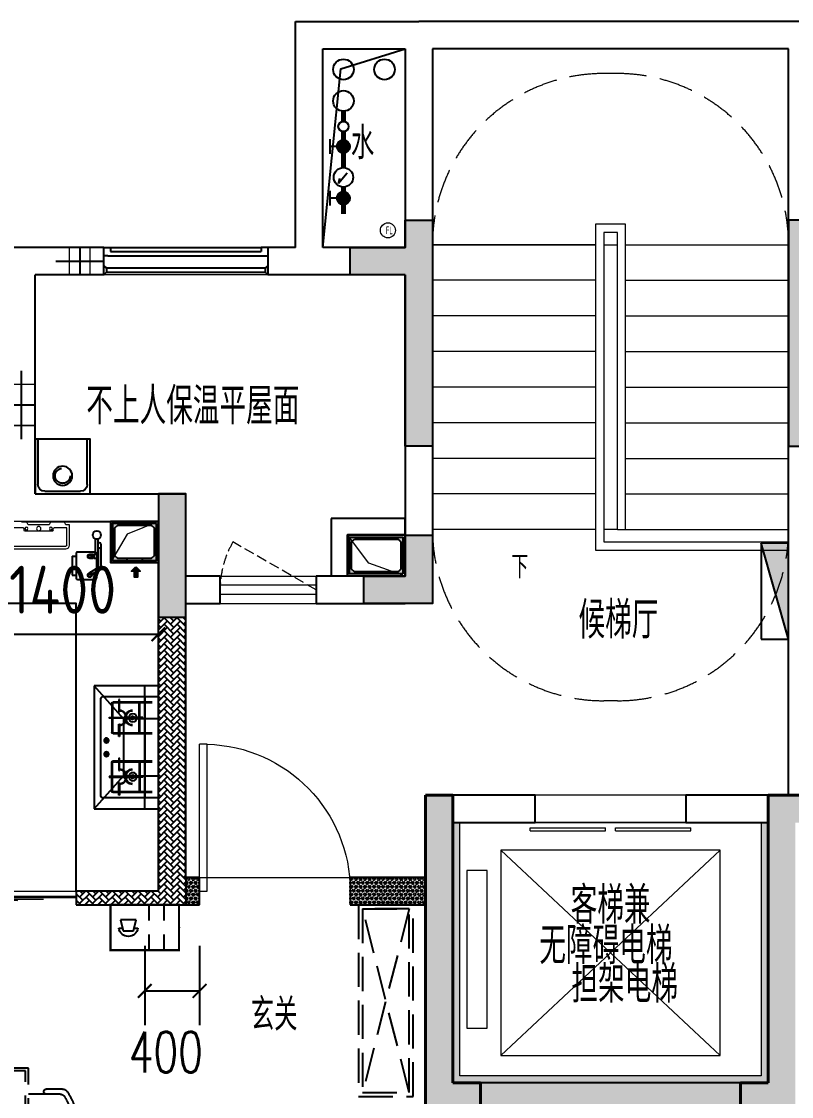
# Model space of a CAD drawing. Extents: x 3753737 to 4713801, y -857380 to 24339.
# Drawn here: x 4242313 to 4247935, y -763736 to -755886 of the extents above; entities that cross this region are included whole.
import ezdxf
from ezdxf.enums import TextEntityAlignment as Align

# ---------------------------------------------------------------- set-up
doc = ezdxf.new("R2010")
doc.units = 0
doc.header["$LTSCALE"] = 1000
doc.header["$MEASUREMENT"] = 0
for name, pattern in [('__DASH', [0.35, 0.25, -0.1]), ('A户型$0$DASH', [0.35, 0.25, -0.1]), ('DASH', [0.35, 0.25, -0.1])]:
    doc.linetypes.add(name, pattern=pattern)
doc.layers.get('0').update_dxf_attribs({"linetype": 'CONTINUOUS'})
doc.layers.get('Defpoints').update_dxf_attribs({"linetype": 'CONTINUOUS'})
for name, color, linetype in [('!!电气', 1, 'CONTINUOUS'), ('3-栏杆1', 252, 'CONTINUOUS'), ('5fur', 175, 'CONTINUOUS'), ('AH-FURNITURE', 1, 'CONTINUOUS'), ('COLU', 7, 'CONTINUOUS'), ('EQUIP-安防', 3, 'CONTINUOUS'), ('EQUIP_消火栓', 7, 'CONTINUOUS'), ('LVTRY', 252, 'CONTINUOUS'), ('S-砼墙填充', 251, 'CONTINUOUS'), ('VPIPE-消防', 1, 'TG_X'), ('VPIPE-给水', 3, 'TG_J'), ('VPIPE-雨水', 4, 'DASH'), ('WALL', 252, 'CONTINUOUS'), ('保温', 6, 'CONTINUOUS'), ('建筑-排气道', 252, 'CONTINUOUS'), ('机电标识类', 1, 'CONTINUOUS'), ('污水', 3, 'CONTINUOUS'), ('看线', 185, 'CONTINUOUS'), ('管', 193, 'CONTINUOUS'), ('给水', 4, 'CONTINUOUS'), ('铝合金', 144, 'CONTINUOUS')]:
    doc.layers.add(name, color=color, linetype=linetype)
for name, color, linetype, lineweight in [('3.5方案汇报，与郭总、侯月琴确定户型_t8$0$STAIR', 2, 'CONTINUOUS', 18), ('COLUMN', 252, 'CONTINUOUS', 40), ('DIM_SYMB', 252, 'CONTINUOUS', 20), ('PUB_HATCH', 8, 'CONTINUOUS', 9), ('PUB_TEXT', 7, 'CONTINUOUS', 20), ('STAIR', 252, 'CONTINUOUS', 20), ('VPIPE-废水', 31, 'TG_F', 18), ('WINDOW', 146, 'CONTINUOUS', 20), ('填充', 251, 'CONTINUOUS', 5), ('平面-看线', 252, 'CONTINUOUS', 15), ('平面-空调预留孔', 252, 'CONTINUOUS', 15), ('立面-洞口示意', 252, 'CONTINUOUS', 13)]:
    doc.layers.add(name, color=color, linetype=linetype, lineweight=lineweight)
doc.styles.add('_TCH_DIM', font='SIMPLEX', dxfattribs={"bigfont": 'GBCBIG'})
doc.styles.add('_TCH_DIM_T3', font='SIMPLEX.shx', dxfattribs={"width": 0.705882, "bigfont": 'GBCBIG.shx'})
doc.styles.add('_TEL_DIM', font='SIMPLEX', dxfattribs={"width": 0.8, "height": 3.5, "bigfont": 'HZTXT'})
doc.styles.add('DIM_FONT', font='SIMPLEX', dxfattribs={"width": 0.7, "bigfont": 'GBCBIG'})
doc.styles.get("Standard").update_dxf_attribs({"font": 'gbenor.shx', "bigfont": 'gbcbig.shx'})
doc.styles.add('TG_LINETYPE', font='SIMPLEX', dxfattribs={"width": 0.8, "height": 3, "bigfont": 'HZTXT'})
doc.linetypes.add('TG_F', pattern='A,2,-0.3,["F",TG_LINETYPE,S=0.1,R=0,X=-0.23,Y=-0.15],0', length=2.3)
doc.linetypes.add('TG_J', pattern='A,2,-0.22,["J",TG_LINETYPE,S=0.1,R=0,X=-0.18,Y=-0.15],0', length=2.22)
doc.linetypes.add('TG_X', pattern='A,4,-0.3,["X",TG_LINETYPE,S=0.1,R=0,X=-0.23,Y=-0.15],0', length=4.3)
doc.dimstyles.new('_TCH_ARCH&&100', dxfattribs={"dimtxt": 297.5, "dimasz": 100, "dimexe": 250, "dimexo": 300, "dimgap": 100, "dimtad": 1, "dimdec": 0, "dimzin": 0, "dimdsep": 46, "dimtxsty": '_TCH_DIM_T3', "dimblk": 'ARCHTICK', "dimcen": 0.09, "dimclrt": 7, "dimazin": 2, "dimtfac": 1, "dimtdec": 0, "dimtix": 1, "dimtmove": 2, "dimatfit": 3, "dimfxl": 1, "dimtolj": 1, "dimtzin": 0, "dimarcsym": 0})
doc.dimstyles.get("Standard").update_dxf_attribs({"dimscale": 100, "dimtxt": 3.5, "dimasz": 1, "dimexe": 2.5, "dimexo": 3, "dimgap": 1.5, "dimtad": 1, "dimdec": 0, "dimzin": 0, "dimdsep": 46, "dimtxsty": 'Standard', "dimblk": 'ARCHTICK', "dimcen": 0.09, "dimadec": 0, "dimazin": 0, "dimtfac": 1, "dimtdec": 0, "dimtix": 1, "dimtmove": 2, "dimatfit": 3, "dimfxl": 1, "dimtolj": 1, "dimtzin": 0, "dimarcsym": 0})
pattern_1 = [(90, (0, 0), (-16.49778, 1e-15), [9.525, -19.05]), (210, (0, 0), (8.24889, -14.2874966), [9.525, -19.05]), (150, (6e-16, 9.525), (-8.24889, -14.2874966), [9.525, -19.05])]
pattern_2 = [(45, (0, 0), (0, 47.4157523), [100.584, -33.528]), (135, (23.708, 23.708), (3e-15, 47.4157523), [100.584, -33.528])]

# ---------------------------------------------------------------- blocks, each defined once
blk = doc.blocks.new('dfgdfgsf')
at = {"layer": '5fur', "color": 252, "linetype": 'A户型$0$DASH'}
for p, q in [((2092291.5, -1252357.5), (2092411.5, -1252357.5)), ((2092428, -1252378.3), (2092428, -1252374.6)), ((2092309.4, -1252394.9), (2092541.6, -1252394.9))]:
    blk.add_line(p, q, dxfattribs=at)
for points in [[(2089731.6, -1252412.2), (2089731.6, -1251012.2), (2090131.6, -1251012.2), (2090131.6, -1252412.2)], [(2089761.6, -1252382.2), (2089761.6, -1251042.2), (2090101.6, -1251042.2), (2090101.6, -1252382.2)], [(2092541.6, -1252205), (2093441.6, -1252205), (2093441.6, -1254425), (2092541.6, -1254425)], [(2092561.6, -1252225), (2093421.6, -1252225), (2093421.6, -1254405), (2092561.6, -1254405)]]:
    blk.add_lwpolyline(points, close=True, dxfattribs=at)
blk.add_lwpolyline([(2089761.6, -1252382.2), (2090101.6, -1251042.2), (2089761.6, -1251042.2), (2090101.6, -1252382.2)], dxfattribs=at)
for centre, radius, start, end in [((2092616.8, -1252623.3), 434.6, 144.86029, 215.59956), ((2092291.5, -1252394.3), 36.8, 90, 144.86029), ((2092410.5, -1252375), 17.5, 1.22812, 87.03395), ((2092411.5, -1252378.3), 16.6, 270, 0), ((2092616.8, -1252623.3), 399, 148.05881, 212.52336), ((2092309.4, -1252431.7), 36.8, 90, 148.05881)]:
    blk.add_arc(centre, radius, start, end, dxfattribs=at)
blk = doc.blocks.new('A$C2705576B')
at = {"layer": '给水'}
h = blk.add_hatch(color=252, dxfattribs=at)
edge = h.paths.add_edge_path()
edge.add_arc((417.5, -1741.2), 47.2, 0, 360)
h = blk.add_hatch(color=252, dxfattribs=at)
edge = h.paths.add_edge_path()
edge.add_arc((794.7, -1741.2), 47.2, 0, 360)
at = {"layer": '给水', "color": 252}
for p, q in [((363.1, -1645.4), (471.8, -1645.4)), ((417.5, -1741.2), (417.5, -1645.4)), ((740.3, -1645.4), (849, -1645.4)), ((794.7, -1741.2), (794.7, -1645.4)), ((601.1, -1768.1), (525.3, -1704.3)), ((525.3, -1704.3), (564, -1715))]:
    blk.add_line(p, q, dxfattribs=at)
at = {"layer": '给水', "color": 252, "const_width": 35.4}
for points in [[(499.1, -1741.2), (302.5, -1741.2)], [(903.5, -1741.2), (640.6, -1741.2)], [(1052.8, -1741.2), (978.5, -1741.2)]]:
    blk.add_lwpolyline(points, dxfattribs=at)
at = {"layer": '给水', "color": 252}
for centre, radius in [((417.5, -1741.2), 47.2), ((569.8, -1741.2), 70.8), ((794.7, -1741.2), 47.2), ((941, -1741.2), 37.5)]:
    blk.add_circle(centre, radius, dxfattribs=at)
blk = doc.blocks.new('A$C60D053AF')
at = {"layer": 'AH-FURNITURE', "color": 8}
for p, q in [((192.5, -71), (327.6, -71)), ((232.5, -90), (128.3, -90)), ((232.5, -110), (128.3, -110)), ((192.5, -91), (327.6, -91)), ((245, -129.5), (245, -122.5)), ((265, -129.5), (265, -122.5)), ((341.7, -96.9), (370, -143.2)), ((355.9, -82.7), (384.2, -129)), ((255, -281), (255, -251)), ((255, -281), (393, -281)), ((393, -281), (393, -251))]:
    blk.add_line(p, q, dxfattribs=at)
for points in [[(170, -68, 1), (170, -94), (192.5, -94), (192.5, -68)], [(234, -251), (414, -251, 0.414214), (424, -241), (424, -111, 0.414214), (414, -101), (234, -101, 0.414214), (224, -111), (224, -241, 0.414214)], [(268, -122.5), (268, -107, 0.414214), (248, -87), (232.5, -87), (232.5, -113), (242, -113), (242, -122.5)], [(242, -152, 1), (268, -152), (268, -129.5), (242, -129.5)], [(383.8, -161.2, 1), (402.2, -142.8), (386.3, -126.9), (367.9, -145.3)]]:
    blk.add_lwpolyline(points, format="xyb", close=True, dxfattribs=at)
for centre, radius in [((100, -100), 30), ((255, -152), 15), ((255, -152), 10), ((393, -152), 15), ((393, -152), 10)]:
    blk.add_circle(centre, radius, dxfattribs=at)
for radius in [40, 20]:
    blk.add_arc((327.6, -111), radius, 45, 90, dxfattribs=at)
blk = doc.blocks.new('GDGDGDGRGD')
at = {"color": 252, "linetype": '__DASH', "ltscale": 0.1}
blk.add_wipeout([(428916.8, 296115.4), (428716.7, 296115.4), (428716.7, 295815.4), (428916.8, 295815.4)], dxfattribs=at).dxf.layer = '污水'
at = {"layer": '机电标识类', "color": 252, "linetype": 'DASH', "ltscale": 400}
for p, q in [((428816.8, 295715.4), (428816.8, 296215.4)), ((428916.8, 295965.4), (428716.7, 295965.4))]:
    blk.add_line(p, q, dxfattribs=at)
at = {"layer": '污水', "color": 252, "linetype": '__DASH', "ltscale": 0.1, "const_width": 10}
blk.add_lwpolyline([(428916.8, 296115.4), (428716.7, 296115.4), (428716.7, 295815.4), (428916.8, 295815.4)], close=True, dxfattribs=at)
blk = doc.blocks.new('GDGDGRD')
at = {"layer": 'PUB_HATCH'}
for points in [[(431966.6, 293615.4), (431616.6, 293615.4), (431616.6, 293415.4), (431766.6, 293415.4), (431766.6, 291315.4), (432166.6, 291315.4), (432166.6, 291515.4), (431966.6, 291515.4)], [(434266.6, 293615.4), (434266.6, 291515.4), (434066.6, 291515.4), (434066.6, 291315.4), (434466.6, 291315.4), (434466.6, 293415.4), (434466.6, 293415.4), (434466.6, 293615.4)]]:
    blk.add_hatch(color=256, dxfattribs=at).paths.add_polyline_path(points)
at = {"layer": 'S-砼墙填充'}
h = blk.add_hatch(color=252, dxfattribs=at)
h.dxf.hatch_style = 1
h.paths.add_polyline_path([(431616.6, 297415.4), (431216.6, 297415.4), (431216.6, 297615.4), (431616.6, 297615.4), (431616.6, 297815.4), (431816.6, 297815.4), (431816.6, 296165.4), (431616.6, 296165.4)])
h = blk.add_hatch(color=252, dxfattribs=at)
h.dxf.hatch_style = 1
h.paths.add_polyline_path([(434616.6, 297415.4), (435016.6, 297415.4), (435016.6, 297615.4), (434616.6, 297615.4), (434616.6, 297815.4), (434416.6, 297815.4), (434416.6, 296165.4), (434616.6, 296165.4)])
h = blk.add_hatch(color=252, dxfattribs=at)
h.dxf.hatch_style = 1
h.paths.add_polyline_path([(436416.6, 295815.4), (436416.6, 295615.4), (436416.6, 294915.4), (436216.6, 294915.4), (436216.6, 295815.4)])
h = blk.add_hatch(color=252, dxfattribs=at)
h.dxf.hatch_style = 1
h.paths.add_polyline_path([(434916.6, 295015.6), (434916.6, 295215.6), (434616.6, 295215.6), (434616.6, 295515.6), (434416.6, 295515.6), (434416.6, 295015.6)])
at = {"layer": 'COLU', "color": 252}
for points in [[(431616.6, 297415.4), (431216.6, 297415.4), (431216.6, 297615.4), (431616.6, 297615.4), (431616.6, 297815.4), (431816.6, 297815.4), (431816.6, 296165.4), (431616.6, 296165.4), (431616.6, 297415.4)], [(434616.6, 297415.4), (435016.6, 297415.4), (435016.6, 297615.4), (434616.6, 297615.4), (434616.6, 297815.4), (434416.6, 297815.4), (434416.6, 296165.4), (434616.6, 296165.4), (434616.6, 297415.4)], [(436416.6, 295815.4), (436416.6, 295615.4), (436416.6, 295615.4), (436416.6, 294915.4), (436216.6, 294915.4), (436216.6, 295815.4)], [(434916.6, 295015.6), (434916.6, 295215.6), (434616.6, 295215.6), (434616.6, 295515.6), (434416.6, 295515.6), (434416.6, 295015.6)]]:
    blk.add_lwpolyline(points, close=True, dxfattribs=at)
at = {"layer": 'COLUMN', "color": 252}
for p, q in [((431966.6, 293615.4), (431616.6, 293615.4)), ((431966.6, 291515.4), (431966.6, 293615.4)), ((434266.6, 293615.4), (434266.6, 291515.4)), ((434466.6, 293615.4), (434266.6, 293615.4)), ((434466.6, 293415.4), (434466.6, 293615.4)), ((434466.6, 291315.4), (434466.6, 293415.4)), ((434466.6, 293415.4), (434466.6, 293415.4)), ((432166.6, 291515.4), (431966.6, 291515.4)), ((432166.6, 291315.4), (432166.6, 291515.4)), ((434266.6, 291515.4), (434066.6, 291515.4)), ((434066.6, 291515.4), (434066.6, 291315.4))]:
    blk.add_line(p, q, dxfattribs=at)
blk = doc.blocks.new('A-Kitchen-7')
at = {"layer": 'LVTRY'}
for p, q in [((-518.7, 779.7), (-7.2, 834.3)), ((-3.6, 810.6), (-515, 756)), ((-29.1, 767), (-35.2, 806.4)), ((-7.2, 834.3), (-3.6, 810.6)), ((-515, 756), (-518.7, 779.7)), ((515, 756), (-515, 756)), ((-515, 756), (-515, 40)), ((-485.6, 760.5), (-484.9, 756)), ((-29.1, 767), (-112.1, 756)), ((515, 780), (0, 780)), ((0, 756), (0, 780)), ((515, 756), (515, 780)), ((515, 40), (515, 756)), ((-515, 40), (515, 40))]:
    blk.add_line(p, q, dxfattribs=at)
blk.add_lwpolyline([(-468.9, 40), (-468.9, 0), (468.9, 0), (468.9, 40)], close=True, dxfattribs=at)
blk = doc.blocks.new('rtyg7uyhg')
at = {"layer": 'LVTRY'}
for p, q in [((193590.3, 45458.1), (193590.3, 45069.5)), ((194234.6, 45488.8), (193621, 45488.8)), ((194265.3, 45069.5), (194265.3, 45458.1)), ((193682.3, 45407), (193887.8, 45407)), ((193896.4, 45429.9), (193857.6, 45326.3)), ((193875.3, 45316), (193945.6, 45401.5)), ((193925.8, 45440.4), (193940.1, 45432.2)), ((194111.9, 45407), (194173.3, 45407)), ((193621, 45130.8), (193621, 45345.6)), ((193857.6, 45326.3), (193875.3, 45316)), ((194009.6, 45345.6), (194009.6, 45130.8)), ((194050.5, 45130.8), (194050.5, 45345.6)), ((194234.6, 45345.6), (194234.6, 45130.8)), ((193948.3, 45069.5), (193682.3, 45069.5)), ((194173.3, 45069.5), (194111.9, 45069.5)), ((193621, 45038.8), (194234.6, 45038.8))]:
    blk.add_line(p, q, dxfattribs=at)
for centre, radius in [((193866.4, 45437.7), 20.5), ((193989.2, 45437.7), 20.5), ((194071, 45437.7), 20.5), ((193815.3, 45238.2), 25.6), ((194137.5, 45238.2), 25.6)]:
    blk.add_circle(centre, radius, dxfattribs=at)
for centre, radius, start, end in [((193621, 45458.1), 30.7, 89.99999, 179.99999), ((194234.6, 45458.1), 30.7, 359.99999, 89.99999), ((193682.3, 45345.6), 61.4, 89.99999, 179.99999), ((193915.6, 45422.7), 20.5, 59.99999, 159.46231), ((193929.8, 45414.5), 20.5, 320.53767, 59.99999), ((193948.3, 45345.6), 61.4, 359.99999, 89.99999), ((194111.9, 45345.6), 61.4, 89.99999, 179.99999), ((194173.3, 45345.6), 61.4, 359.99999, 89.99999), ((193621, 45069.5), 30.7, 179.99999, 269.99999), ((193682.3, 45130.8), 61.4, 179.99999, 269.99999), ((193948.3, 45130.8), 61.4, 269.99999, 359.99999), ((194111.9, 45130.8), 61.4, 179.99999, 269.99999), ((194173.3, 45130.8), 61.4, 269.99999, 359.99999), ((194234.6, 45069.5), 30.7, 269.99999, 359.99999)]:
    blk.add_arc(centre, radius, start, end, dxfattribs=at)
at = {"layer": 'LVTRY', "style": 'DIM_FONT', "width": 0.8, "flags": 9}
for tag in ['YSIZE', 'XSIZE']:
    blk.add_attdef(tag, (193927.8, 45487.8), '', height=0.5, rotation=89.99999, dxfattribs=at)
blk = doc.blocks.new('FRSDFDGDGDRGDR')
at = {"layer": '平面-空调预留孔', "color": 252}
for p, q in [((699612.3, 775044), (699612.3, 775441.2)), ((699618.9, 775447.8), (699746.3, 775447.8)), ((699746.3, 775447.8), (699746.3, 775355.4)), ((699726.5, 775348.8), (699739.7, 775348.8)), ((699719.9, 775342.2), (699719.9, 775143)), ((699726.5, 775136.4), (699739.7, 775136.4)), ((699746.3, 775129.8), (699746.3, 775037.4)), ((699746.3, 775037.4), (699618.9, 775037.4))]:
    blk.add_line(p, q, dxfattribs=at)
blk.add_lwpolyline([(699766.1, 775166.7), (699792.5, 775153.5), (699792.5, 775057.2), (699766.1, 775044), (699766.1, 775017.6), (699618.9, 775017.6, -0.414214), (699592.5, 775044), (699592.5, 775441.2, -0.414214), (699618.9, 775467.6), (699766.1, 775467.6), (699766.1, 775441.2), (699792.5, 775428), (699792.5, 775331.6), (699766.1, 775318.4)], format="xyb", close=True, dxfattribs=at)
for centre, radius in [((699739.7, 775331.6), 10.6), ((699739.7, 775243.2), 15.8), ((699739.7, 775153.5), 10.6)]:
    blk.add_circle(centre, radius, dxfattribs=at)
for centre, start, end in [((699618.9, 775441.2), 90, 180), ((699726.5, 775342.2), 90, 180), ((699739.7, 775355.4), 270, 360), ((699726.5, 775143), 180, 270), ((699739.7, 775129.8), 0, 90), ((699618.9, 775044), 180, 270)]:
    blk.add_arc(centre, 6.6, start, end, dxfattribs=at)
blk = doc.blocks.new('*U152')
h = blk.add_hatch(color=5)
h.set_gradient(color1=(0, 0, 255), rotation=180, tint=1)
h.paths.add_polyline_path([(0, 0), (-6.35, -6.35), (-6.35, -2.159), (-15, -2.159), (-15, 2.159), (-6.35, 2.159), (-6.35, 6.35)])
at = {"color": 0, "linetype": 'Continuous'}
blk.add_lwpolyline([(0, 0), (-6.35, -6.35), (-6.35, -2.159), (-15, -2.159), (-15, 2.159), (-6.35, 2.159), (-6.35, 6.35)], close=True, dxfattribs=at)
blk = doc.blocks.new('VXCVXVXVDXVDX')
at = {"layer": 'PUB_HATCH'}
blk.add_hatch(color=252, dxfattribs=at).paths.add_polyline_path([(436751.6, 295600.4), (436751.6, 295330.4), (436646.6, 295330.4), (436646.6, 295345.4), (436716.6, 295345.4), (436736.6, 295365.4), (436736.6, 295565.4), (436716.6, 295585.4), (436466.6, 295585.4), (436446.6, 295565.4), (436446.6, 295365.4), (436466.6, 295345.4), (436536.6, 295345.4), (436536.6, 295330.4), (436431.6, 295330.4), (436431.6, 295600.4)])
at = {"layer": 'LVTRY', "color": 252}
for p, q in [((436536.6, 295345.4), (436536.6, 295330.4)), ((436646.6, 295345.4), (436646.6, 295330.4)), ((436416.6, 294415.4), (436886.8, 294415.4)), ((436516.6, 293515.4), (436516.6, 294415.4)), ((436670.8, 294172.4), (436886.8, 294415.4)), ((436886.8, 294415.4), (436886.8, 293515.4)), ((436826.6, 294335.4), (436426.6, 294335.4)), ((436516.6, 294325.4), (436516.6, 293605.4)), ((436701.8, 294225.4), (436701.8, 294315.4)), ((436701.8, 294315.4), (436706.3, 294315.4)), ((436706.3, 294315.4), (436706.3, 294225.4)), ((436836.6, 293605.4), (436836.6, 294325.4)), ((436461.6, 294295.4), (436746.6, 294295.4)), ((436461.6, 294290.4), (436746.6, 294290.4)), ((436551.6, 294075.4), (436551.6, 294285.4)), ((436556.6, 294075.4), (436556.6, 294285.4)), ((436706.3, 294225.4), (436701.8, 294225.4)), ((436751.6, 294285.4), (436751.6, 294075.4)), ((436756.6, 294285.4), (436756.6, 294075.4)), ((436416.6, 294172.4), (436670.8, 294172.4)), ((436516.6, 293757.3), (436516.6, 294172.4)), ((436531.6, 294182.6), (436659.1, 294182.6)), ((436531.6, 294178.1), (436531.6, 294182.6)), ((436659.1, 294178.1), (436531.6, 294178.1)), ((436776.6, 294182.6), (436649.1, 294182.6)), ((436649.1, 294182.6), (436649.1, 294178.1)), ((436649.1, 294178.1), (436776.6, 294178.1)), ((436659.1, 294182.6), (436659.1, 294178.1)), ((436670.8, 294172.4), (436670.8, 293757.3)), ((436776.6, 294178.1), (436776.6, 294182.6)), ((436746.6, 294070.4), (436461.6, 294070.4)), ((436746.6, 294065.4), (436461.6, 294065.4)), ((436706.3, 294135.4), (436701.8, 294135.4)), ((436701.8, 294135.4), (436701.8, 294045.4)), ((436706.3, 294045.4), (436706.3, 294135.4)), ((436701.8, 294045.4), (436706.3, 294045.4)), ((436816, 294015.4), (436777.2, 294015.4)), ((436796.6, 293996), (436796.6, 294034.8)), ((436816, 293915.4), (436777.2, 293915.4)), ((436796.6, 293896), (436796.6, 293934.8)), ((436746.6, 293865.4), (436461.6, 293865.4)), ((436746.6, 293860.4), (436461.6, 293860.4)), ((436551.6, 293855.4), (436551.6, 293645.4)), ((436556.6, 293855.4), (436556.6, 293645.4)), ((436701.8, 293795.4), (436701.8, 293885.4)), ((436701.8, 293885.4), (436706.3, 293885.4)), ((436706.3, 293885.4), (436706.3, 293795.4)), ((436751.6, 293645.4), (436751.6, 293855.4)), ((436756.6, 293645.4), (436756.6, 293855.4)), ((436670.8, 293757.3), (436416.6, 293757.3)), ((436659.1, 293752.6), (436531.6, 293752.6)), ((436531.6, 293752.6), (436531.6, 293748.1)), ((436531.6, 293748.1), (436659.1, 293748.1)), ((436649.1, 293748.1), (436649.1, 293752.6)), ((436649.1, 293752.6), (436776.6, 293752.6)), ((436776.6, 293748.1), (436649.1, 293748.1)), ((436659.1, 293748.1), (436659.1, 293752.6)), ((436886.8, 293515.4), (436670.8, 293757.3)), ((436706.3, 293795.4), (436701.8, 293795.4)), ((436776.6, 293752.6), (436776.6, 293748.1)), ((436706.3, 293705.4), (436701.8, 293705.4)), ((436701.8, 293705.4), (436701.8, 293615.4)), ((436706.3, 293615.4), (436706.3, 293705.4)), ((436426.6, 293595.4), (436826.6, 293595.4)), ((436461.6, 293640.4), (436746.6, 293640.4)), ((436461.6, 293635.4), (436746.6, 293635.4)), ((436701.8, 293615.4), (436706.3, 293615.4)), ((436886.8, 293515.4), (436416.6, 293515.4))]:
    blk.add_line(p, q, dxfattribs=at)
for points in [[(436416.6, 295615.4), (436766.6, 295615.4), (436766.6, 295315.4), (436416.6, 295315.4)], [(436431.6, 295600.4), (436751.6, 295600.4), (436751.6, 295330.4), (436431.6, 295330.4)], [(436716.6, 295345.4), (436466.6, 295345.4), (436446.6, 295365.4), (436446.6, 295565.4), (436466.6, 295585.4), (436716.6, 295585.4), (436736.6, 295565.4), (436736.6, 295365.4), (436716.6, 295345.4)]]:
    blk.add_lwpolyline(points, close=True, dxfattribs=at)
blk.add_lwpolyline([(437016.6, 292915.4), (437016.6, 295015.4), (438516.6, 295015.4), (438516.6, 293789.4)], dxfattribs=at)
for centre, radius in [((436604.1, 294180.4), 29.7), ((436604.1, 294180.4), 11.7), ((436796.6, 294015.4), 17), ((436796.6, 293915.4), 17), ((436604.1, 293750.4), 29.7), ((436604.1, 293750.4), 11.7)]:
    blk.add_circle(centre, radius, dxfattribs=at)
for centre, radius, start, end in [((436526.6, 294325.4), 10, 90, 180), ((436826.6, 294325.4), 10, 0, 90), ((436561.6, 294285.4), 10, 90, 180), ((436561.6, 294285.4), 5, 90, 180), ((436604.1, 294180.4), 56.7, 2.27424, 87.72576), ((436604.1, 294180.4), 52.2, 2.47041, 87.52959), ((436704.1, 294180.4), 56.7, 92.27424, 177.72576), ((436704.1, 294180.4), 52.2, 92.47041, 177.52959), ((436746.6, 294285.4), 10, 0, 90), ((436746.6, 294285.4), 5, 0, 90), ((436604.1, 294180.4), 56.7, 272.27424, 357.72576), ((436604.1, 294180.4), 52.2, 272.47041, 357.52959), ((436704.1, 294180.4), 56.7, 182.27424, 267.72576), ((436704.1, 294180.4), 52.2, 182.47041, 267.52959), ((436561.6, 294075.4), 10, 180, 270), ((436561.6, 294075.4), 5, 180, 270), ((436746.6, 294075.4), 5, 270, 0), ((436746.6, 294075.4), 10, 270, 0), ((436561.6, 293855.4), 10, 90, 180), ((436561.6, 293855.4), 5, 90, 180), ((436746.6, 293855.4), 10, 0, 90), ((436746.6, 293855.4), 5, 0, 90), ((436604.1, 293750.4), 56.7, 2.27424, 87.72576), ((436604.1, 293750.4), 52.2, 2.47041, 87.52959), ((436604.1, 293750.4), 56.7, 272.27424, 357.72576), ((436604.1, 293750.4), 52.2, 272.47041, 357.52959), ((436704.1, 293750.4), 56.7, 92.27424, 177.72576), ((436704.1, 293750.4), 56.7, 182.27424, 267.72576), ((436704.1, 293750.4), 52.2, 92.47041, 177.52959), ((436704.1, 293750.4), 52.2, 182.47041, 267.52959), ((436526.6, 293605.4), 10, 180, 270), ((436561.6, 293645.4), 10, 180, 270), ((436561.6, 293645.4), 5, 180, 270), ((436746.6, 293645.4), 5, 270, 0), ((436746.6, 293645.4), 10, 270, 0), ((436826.6, 293605.4), 10, 270, 0)]:
    blk.add_arc(centre, radius, start, end, dxfattribs=at)
at = {"layer": '立面-洞口示意', "color": 252}
blk.add_lwpolyline([(436416.6, 295615.4), (436645.1, 295521.4), (436766.6, 295315.4)], dxfattribs=at)
at = {"color": 252, "rotation": 90}
blk.add_blockref('FRSDFDGDGDRGDR', (1212534.1, -404177.2), dxfattribs=at)
at = {"color": 252, "xscale": -1}
blk.add_blockref('rtyg7uyhg', (632006.9, 250026.6), dxfattribs=at)
at = {"layer": 'LVTRY', "color": 252, "extrusion": (0, 0, -1), "xscale": -0.7999999999883585, "yscale": 0.7999999999883585, "zscale": -0.7999999999883585, "rotation": 270}
blk.add_blockref('A-Kitchen-7', (-439116.6, 293377.4), dxfattribs=at)
at = {"layer": '建筑-排气道', "color": 252, "extrusion": (0, 0, -1), "xscale": 5, "yscale": 5, "zscale": -5, "rotation": 90}
blk.add_blockref('*U152', (-436581.7, 295283.1), dxfattribs=at)
blk = doc.blocks.new('VXVXVXDVXDVXVDX')
at = {"layer": '保温', "linetype": 'ByBlock', "ltscale": 10}
h = blk.add_hatch(dxfattribs=at)
h.set_pattern_fill('AR-HBONE', color=251, scale=55)
h.set_pattern_definition(pattern_2)
h.paths.add_polyline_path([(436416.6, 294915.4), (436216.6, 294915.4), (436216.6, 292815.4), (436416.6, 292815.2)])
at = {"layer": '保温', "linetype": 'Continuous', "ltscale": 10}
h = blk.add_hatch(dxfattribs=at)
h.set_pattern_fill('HEX', color=251, scale=10, angle=90, style=0)
h.set_pattern_definition(pattern_1)
h.paths.add_polyline_path([(435016.6, 292815.4), (435016.6, 293015.4), (434466.6, 293015.4), (434466.6, 292815.4)])
h = blk.add_hatch(dxfattribs=at)
h.set_pattern_fill('HEX', color=251, scale=10, angle=90, style=0)
h.set_pattern_definition(pattern_1)
h.paths.add_polyline_path([(436216.6, 292815.4), (436216.6, 293015.4), (436116.6, 293015.4), (436116.6, 292815.4)])
at = {"layer": '保温', "linetype": 'ByBlock', "ltscale": 10}
h = blk.add_hatch(dxfattribs=at)
h.set_pattern_fill('AR-HBONE', color=251, scale=55)
h.set_pattern_definition(pattern_2)
h.paths.add_polyline_path([(437016.6, 292815.4), (437016.6, 292915.4), (436416.6, 292915.4), (436416.6, 292815.4)])
at = {"layer": '保温', "linetype": 'Continuous', "ltscale": 10}
h = blk.add_hatch(dxfattribs=at)
h.set_pattern_fill('HEX', color=251, scale=10, angle=90, style=0)
h.set_pattern_definition(pattern_1)
h.paths.add_polyline_path([(434066.6, 291315.4), (434066.6, 291515.4), (432166.6, 291515.4), (432166.6, 291315.4)])
at = {"layer": '保温', "color": 251, "linetype": 'ByBlock', "ltscale": 10}
blk.add_line((436216.6, 293015.4), (436216.6, 292815.4), dxfattribs=at)
blk = doc.blocks.new('A$C3EB2330C')
at = {"layer": '管', "color": 252}
for p, q in [((0, 380), (330, 380)), ((380, 330), (380, 70)), ((330, 20), (0, 20))]:
    blk.add_line(p, q, dxfattribs=at)
blk.add_lwpolyline([(400, 400), (400, 0), (0, 0), (0, 400)], close=True, dxfattribs=at)
for centre, start, end in [((330, 330), 0, 90), ((330, 70), 270, 360)]:
    blk.add_arc(centre, 50, start, end, dxfattribs=at)
blk.add_ellipse((267.5, 200), major_axis=(-49.5, -49.5), ratio=1, start_param=-0.785398, end_param=5.497787, dxfattribs=at)
blk = doc.blocks.new('$TwtSys$00000434')
at = {"color": 252}
for p, q in [((-0.5, 0.5), (-0.5, -0.5)), ((-0.5, -0.5), (0.5, 0.5)), ((0.5, 0.5), (-0.5, 0.5)), ((0.5, -0.5), (0.5, 0.5)), ((-0.5, -0.5), (0.5, -0.5))]:
    blk.add_line(p, q, dxfattribs=at)
blk.add_solid([(0.5, -0.5), (0.5, 0.5), (-0.5, -0.5)], dxfattribs=at)
blk = doc.blocks.new('A$C39FB4DEF')
at = {"linetype": '__DASH', "ltscale": 0.1}
blk.add_wipeout([(100, 100.1), (100, -100.1), (250, -100.1), (250, 100.1)], dxfattribs=at).dxf.layer = '污水'
at = {"layer": '机电标识类', "color": 250, "linetype": 'DASH', "ltscale": 400}
for p, q in [((175, 100.1), (175, -100.1)), ((350, 0), (0, 0))]:
    blk.add_line(p, q, dxfattribs=at)
at = {"layer": '污水', "linetype": '__DASH', "ltscale": 0.1, "const_width": 10}
blk.add_lwpolyline([(100, 100.1), (100, -100.1), (250, -100.1), (250, 100.1)], close=True, dxfattribs=at)
blk = doc.blocks.new('A$C1BAD4CCC')
at = {"layer": 'PUB_HATCH'}
blk.add_hatch(color=252, dxfattribs=at).paths.add_polyline_path([(15, -15), (15, -285), (155, -285), (155, -270), (50, -270), (30, -250), (30, -50), (50, -30), (370, -30), (390, -50), (390, -250), (370, -270), (265, -270), (265, -285), (405, -285), (405, -15)])
at = {"layer": 'LVTRY', "color": 252}
for p, q in [((155, -270), (155, -285)), ((265, -270), (265, -285))]:
    blk.add_line(p, q, dxfattribs=at)
for points in [[(420, 0), (0, 0), (0, -300), (420, -300)], [(405, -15), (15, -15), (15, -285), (405, -285)], [(50, -270), (370, -270), (390, -250), (390, -50), (370, -30), (50, -30), (30, -50), (30, -250), (50, -270)]]:
    blk.add_lwpolyline(points, close=True, dxfattribs=at)
at = {"layer": '立面-洞口示意', "color": 252}
blk.add_lwpolyline([(420, 0), (156.4, -93.9), (0, -300)], dxfattribs=at)
blk = doc.blocks.new('$DorLib2D$00000001')
for p, q in [((0.45, 0.975), (0.5, 0.975)), ((0.45, 0), (0.45, 0.975)), ((0.5, 0), (0.5, 0.975)), ((0.5, 0), (0.45, 0))]:
    blk.add_line(p, q)
at = {"lineweight": 13}
blk.add_arc((0.475, 0), 0.975, 91.46928, 180, dxfattribs=at)
blk = doc.blocks.new('$WINLIB2D$00000001')
at = {"color": 0}
for points in [[(-0.5, 0.5), (-0.5, -0.5)], [(-0.5, 0.5), (0.5, 0.5)], [(0.5, -0.5), (0.5, 0.5)], [(0.5, 0.167), (-0.5, 0.167)], [(0.5, -0.167), (-0.5, -0.167)], [(-0.5, -0.5), (0.5, -0.5)]]:
    blk.add_lwpolyline(points, dxfattribs=at)
blk = doc.blocks.new('$DORLIB2D$00000127')
at = {"color": 0}
for points in [[(-0.5333, 0.7949), (-0.5333, 0.6904)], [(-0.0333, 0.7949), (-0.5333, 0.7949)], [(-0.0333, 0.7949), (-0.0333, 0.6904)], [(0.5333, 0.7949), (0.0333, 0.7949)], [(0.0333, 0.7949), (0.0333, 0.6904)], [(0.5333, 0.7949), (0.5333, 0.6904)], [(-0.0333, 0.6904), (-0.5333, 0.6904)], [(0.5333, 0.6904), (0.0333, 0.6904)], [(0.5, 0.5), (-0.5, 0.5)]]:
    blk.add_lwpolyline(points, dxfattribs=at)
blk = doc.blocks.new('$DorLib2D$00000131')
at = {"color": 0, "linetype": 'Continuous'}
for p, q in [((0.15, 0.125), (0.2319, 0.1973)), ((0.2319, 0.1973), (0.2319, 0.125)), ((-0.5, 0.125), (-0.5, 0)), ((0.0192, 0.125), (-0.5, 0.125)), ((0.0192, 0), (0.0192, 0.125)), ((0.35, 0.125), (0.15, 0.125)), ((-0.5, 0), (0.0192, 0)), ((-0.024, 0), (0.5, 0)), ((-0.024, -0.125), (-0.024, 0)), ((0.5, 0), (0.5, -0.125)), ((-0.35, -0.125), (-0.15, -0.125)), ((-0.2319, -0.1973), (-0.2319, -0.125)), ((-0.15, -0.125), (-0.2319, -0.1973)), ((0.5, -0.125), (-0.024, -0.125))]:
    blk.add_line(p, q, dxfattribs=at)
blk = doc.blocks.new('A$C100F5A36')
at = {"layer": '填充'}
h = blk.add_hatch(dxfattribs=at)
h.set_pattern_fill('隔热材料02', color=252, scale=100, style=0)
h.set_pattern_definition([(0, (-1149905.93, -622721.03), (0, 50), []), (0, (-1149905.93, -622704.364), (0, 50), []), (270, (-1149862.19, -622695.733), (50, -9e-15), [5.01775, -44.98225]), (270, (-1149899.65, -622695.733), (50, -9e-15), [5.01775, -44.98225]), (90, (-1149874.137, -622729.66), (-50, 3e-15), [5.01775, -44.98225]), (90, (-1149887.7, -622729.66), (-50, 3e-15), [5.01775, -44.98225]), (180, (-1149855.907, -622737.697), (-6e-15, -50), [50.02425, 0.02425]), (135, (-1149869.864, -622735.19), (3e-15, 49.99987405), [4.268, -66.44275]), (116.56505, (-1149822.882, -622732.17), (0.00011283, 49.99993342), [2.805, -108.9985]), (116.56505, (-1149872.882, -622732.17), (0.00011283, 49.99993342), [2.805, -108.9985]), (153.43495, (-1149814.847, -622737.697), (-0.0001128, 49.9999334), [5.61, -106.1935]), (153.43495, (-1149864.847, -622737.697), (-0.0001128, 49.9999334), [5.61, -106.1935]), (63.43495, (-1149824.137, -622724.644), (-0.00011283, 49.99993342), [26.714, -85.0895]), (63.43495, (-1149874.137, -622724.644), (-0.00011283, 49.99993342), [26.714, -85.0895]), (116.56505, (-1149812.19, -622695.733), (0.00011283, 49.99993342), [2.805, -108.9985]), (116.56505, (-1149862.19, -622695.733), (0.00011283, 49.99993342), [2.805, -108.9985]), (135, (-1149863.444, -622693.224), (3e-15, 49.99987405), [4.268, -66.44275]), (153.43495, (-1149816.462, -622690.206), (-0.0001128, 49.9999334), [5.61, -106.1935]), (153.43495, (-1149866.462, -622690.206), (-0.0001128, 49.9999334), [5.61, -106.1935]), (45, (-1149898.394, -622693.224), (0, 49.99987405), [4.268, -66.44275]), (63.43495, (-1149849.649, -622695.733), (-0.00011283, 49.99993342), [2.805, -108.9985]), (63.43495, (-1149899.649, -622695.733), (-0.00011283, 49.99993342), [2.805, -108.9985]), (26.56505, (-1149845.376, -622690.206), (0.0001128, 49.9999334), [5.61, -106.1935]), (26.56505, (-1149895.376, -622690.206), (0.0001128, 49.9999334), [5.61, -106.1935]), (116.56505, (-1149837.702, -622724.644), (0.00011283, 49.99993342), [26.714, -85.0895]), (116.56505, (-1149887.702, -622724.644), (0.00011283, 49.99993342), [26.714, -85.0895]), (45, (-1149891.974, -622735.19), (0, 49.99987405), [4.268, -66.44275]), (63.43495, (-1149838.956, -622732.17), (-0.00011283, 49.99993342), [2.805, -108.9985]), (63.43495, (-1149888.956, -622732.17), (-0.00011283, 49.99993342), [2.805, -108.9985]), (26.56505, (-1149846.99, -622737.697), (0.0001128, 49.9999334), [5.61, -106.1935]), (26.56505, (-1149896.99, -622737.697), (0.0001128, 49.9999334), [5.61, -106.1935])])
h.paths.add_polyline_path([(48202.5, -12082.4), (48152.5, -12082.4), (48152.5, -13982.4), (50452.5, -13982.4), (50452.5, -12082.4), (50402.5, -12082.4), (50402.5, -13932.4), (48202.5, -13932.4)])
at = {"layer": '3-栏杆1', "color": 252}
for p, q in [((45622.7, -8033.3), (45602.5, -8015.5)), ((45602.5, -8015.5), (45622.7, -8033.3)), ((45602.5, -8082.4), (45622.7, -8062.6)), ((46782.2, -8033.3), (45622.7, -8033.3)), ((45622.7, -8033.3), (45622.7, -8062.6)), ((45622.7, -8062.6), (46782.2, -8062.6)), ((46782.2, -8033.3), (46802.5, -8015.5)), ((46802.5, -8015.5), (46782.2, -8033.3)), ((46782.2, -8033.3), (46782.2, -8062.6)), ((46782.2, -8062.6), (46802.5, -8082.4)), ((46802.5, -8082.4), (46782.2, -8062.6))]:
    blk.add_line(p, q, dxfattribs=at)
at = {"layer": '3.5方案汇报，与郭总、侯月琴确定户型_t8$0$STAIR', "color": 252}
for p, q in [((48502.5, -12282.4), (50102.5, -13782.4)), ((50102.5, -12282.4), (48502.5, -13782.4))]:
    blk.add_line(p, q, dxfattribs=at)
for points in [[(50102.5, -13782.4), (50102.5, -12282.4), (48502.5, -12282.4), (48502.5, -13782.4)], [(48402.5, -13582.4), (48402.5, -12432.4), (48252.5, -12432.4), (48252.5, -13582.4)]]:
    blk.add_lwpolyline(points, close=True, dxfattribs=at)
at = {"layer": 'DIM_SYMB', "color": 252}
blk.add_lwpolyline([(48627.5, -10072.4, 0, 0, 0), (48627.5, -7147.4, 0, 0, 0), (49977.5, -7147.4, 0, 0, 0), (49977.5, -9662.4, 40, 0, 0), (49977.5, -9812.4, 0, 0, 0)], format="xyseb", dxfattribs=at)
at = {"layer": 'STAIR', "color": 252}
for p, q in [((50602.5, -6432.4), (48002.5, -6432.4)), ((48002.5, -6432.4), (48002.5, -7862.4)), ((50602.5, -7862.4), (50602.5, -6432.4)), ((49412.5, -7712.4), (49192.5, -7712.4)), ((49192.5, -7712.4), (49192.5, -10092.4)), ((49412.5, -9942.4), (49412.5, -7712.4)), ((49352.5, -7772.4), (49252.5, -7772.4)), ((49252.5, -7772.4), (49252.5, -10032.4)), ((49352.5, -9942.4), (49352.5, -7772.4)), ((48002.5, -7862.4), (48002.5, -9942.4)), ((49192.5, -7862.4), (48002.5, -7862.4)), ((48002.5, -7862.4), (49192.5, -7862.4)), ((49252.5, -7862.4), (49252.5, -9942.4)), ((49252.5, -7862.4), (49352.5, -7862.4)), ((49352.5, -9942.4), (49352.5, -7862.4)), ((49412.5, -7862.4), (50602.5, -7862.4)), ((49412.5, -7862.4), (50602.5, -7862.4)), ((50602.5, -9942.4), (50602.5, -7862.4)), ((49192.5, -8122.4), (48002.5, -8122.4)), ((49412.5, -8122.4), (50602.5, -8122.4)), ((49192.5, -8382.4), (48002.5, -8382.4)), ((49412.5, -8382.4), (50602.5, -8382.4)), ((49192.5, -8642.4), (48002.5, -8642.4)), ((49412.5, -8642.4), (50602.5, -8642.4)), ((49192.5, -8902.4), (48002.5, -8902.4)), ((49412.5, -8902.4), (50602.5, -8902.4)), ((49192.5, -9162.4), (48002.5, -9162.4)), ((49412.5, -9162.4), (50602.5, -9162.4)), ((49192.5, -9422.4), (48002.5, -9422.4)), ((49412.5, -9422.4), (50602.5, -9422.4)), ((49192.5, -9682.4), (48002.5, -9682.4)), ((49412.5, -9682.4), (50602.5, -9682.4)), ((49192.5, -9942.4), (48002.5, -9942.4)), ((49352.5, -9942.4), (49252.5, -9942.4)), ((49352.5, -9942.4), (49412.5, -9942.4)), ((49352.5, -9942.4), (49412.5, -9942.4)), ((49412.5, -9942.4), (50602.5, -9942.4)), ((49252.5, -10032.4), (50602.5, -10032.4)), ((50602.5, -10032.4), (50602.5, -10092.4)), ((49192.5, -10092.4), (50602.5, -10092.4))]:
    blk.add_line(p, q, dxfattribs=at)
at = {"layer": 'STAIR', "color": 252, "linetype": 'DASH'}
for points in [[(50602.5, -7862.4, 0.414214), (49352.5, -6612.4), (49252.5, -6612.4, 0.414214), (48002.5, -7862.4)], [(50602.5, -9942.4, -0.414214), (49352.5, -11192.4), (49252.5, -11192.4, -0.414214), (48002.5, -9942.4)]]:
    blk.add_lwpolyline(points, format="xyb", dxfattribs=at)
at = {"layer": 'VPIPE-废水', "color": 252}
blk.add_circle((47677.5, -7757.4), 55, dxfattribs=at)
at = {"layer": 'VPIPE-消防', "color": 252, "linetype": 'Continuous'}
blk.add_circle((47652.5, -6582.4), 75, dxfattribs=at)
at = {"layer": 'VPIPE-给水', "color": 252, "linetype": 'Continuous'}
for centre in [(47352.5, -6582.4), (47352.5, -6812.4)]:
    blk.add_circle(centre, 75, dxfattribs=at)
at = {"layer": 'VPIPE-雨水', "color": 252}
blk.add_circle((45302.5, -9549.9), 55, dxfattribs=at)
at = {"layer": 'WALL', "color": 252}
for p, q in [((47002.5, -6232.4), (47902.5, -6232.4)), ((47002.5, -7882.4), (47002.5, -6232.4)), ((50702.5, -6232.4), (47902.5, -6232.4)), ((47202.5, -6432.4), (47802.5, -6432.4)), ((47202.5, -7882.4), (47202.5, -6432.4)), ((47802.5, -6432.4), (47802.5, -7882.4)), ((50602.5, -6432.4), (48002.5, -6432.4)), ((48002.5, -6432.4), (48002.5, -7982.4)), ((50602.5, -7982.4), (50602.5, -6432.4)), ((47002.5, -7882.4), (46802.5, -7882.4)), ((46802.5, -8082.4), (46802.5, -7882.4)), ((47802.5, -7882.4), (47202.5, -7882.4)), ((48002.5, -7982.4), (48002.5, -10382.1)), ((50602.5, -11882.4), (50602.5, -7982.4)), ((47102.5, -8082.4), (46802.5, -8082.4)), ((47802.5, -8082.4), (47102.5, -8082.4)), ((47802.5, -8082.4), (47802.5, -10282.1)), ((45102.5, -9682.4), (46202.5, -9682.4)), ((46202.5, -10282.4), (46202.5, -9682.4)), ((45002.5, -9882.4), (46002.5, -9882.4)), ((46002.5, -10382.4), (46002.5, -9882.4)), ((47262.5, -9861.9), (47262.5, -10282.2)), ((47802.5, -9861.9), (47262.5, -9861.9)), ((47802.5, -9981.9), (47802.5, -9861.9)), ((47382.5, -9981.9), (47382.5, -10282.2)), ((47802.5, -9981.9), (47382.5, -9981.9)), ((46452.5, -10282.3), (46202.5, -10282.4)), ((46452.5, -10482.3), (46452.5, -10282.3)), ((47802.5, -10282.1), (47152.5, -10282.2)), ((47152.5, -10282.2), (47152.5, -10482.2)), ((47382.5, -10282.2), (47262.5, -10282.2)), ((46002.5, -12582.4), (46002.5, -10382.4)), ((48002.5, -10382.1), (48002.5, -10482.1)), ((46202.5, -10482.4), (46452.5, -10482.3)), ((46202.5, -12482.4), (46202.5, -10482.4)), ((47152.5, -10482.2), (47802.5, -10482.1)), ((47802.5, -10482.1), (47802.5, -10482.1)), ((48002.5, -10482.1), (47802.5, -10482.1)), ((47952.5, -11882.4), (47952.5, -12482.4)), ((48752.5, -11882.4), (47952.5, -11882.4)), ((48752.5, -12082.4), (48752.5, -11882.4)), ((50552.5, -11882.4), (49852.5, -11882.4)), ((49852.5, -11882.4), (49852.5, -12082.4)), ((50602.5, -11882.4), (50552.5, -11882.4)), ((48152.5, -12082.4), (48152.5, -12582.4)), ((48152.5, -12082.4), (48752.5, -12082.4)), ((49852.5, -12082.4), (50452.5, -12082.4)), ((50452.5, -12582.4), (50452.5, -12082.4)), ((46302.5, -12482.4), (46202.5, -12482.4)), ((46302.5, -12682.4), (46302.5, -12482.4)), ((47952.5, -12482.4), (47402.5, -12482.4)), ((47402.5, -12482.4), (47402.5, -12682.4)), ((46002.5, -12582.4), (45402.5, -12582.4)), ((45402.5, -12582.4), (45402.5, -12682.4)), ((48152.5, -12582.4), (48152.5, -13982.4)), ((50452.5, -13982.4), (50452.5, -12582.4)), ((45402.5, -12682.4), (46102.5, -12682.4)), ((46102.5, -12682.4), (46302.5, -12682.4)), ((47402.5, -12682.4), (47952.5, -12682.4)), ((47952.5, -12682.4), (47952.5, -14182.4)), ((50452.5, -13982.4), (48152.5, -13982.4))]:
    blk.add_line(p, q, dxfattribs=at)
at = {"layer": 'WINDOW', "color": 252}
for p, q in [((49852.5, -11882.4), (48752.5, -11882.4)), ((49852.5, -12082.4), (48752.5, -12082.4)), ((46302.5, -12482.4), (47402.5, -12482.4)), ((43802.5, -12582.4), (45402.5, -12582.4))]:
    blk.add_line(p, q, dxfattribs=at)
at = {"layer": 'WINDOW', "color": 252, "linetype": 'DASH', "ltscale": 0.3}
blk.add_lwpolyline([(47152.7, -10382.3), (46546.2, -10032.4, 0.131526), (46452.5, -10382.1)], format="xyb", dxfattribs=at)
at = {"layer": '填充', "color": 252}
blk.add_lwpolyline([(48202.5, -12082.4), (48152.5, -12082.4), (48152.5, -13982.4), (50452.5, -13982.4), (50452.5, -12082.4), (50402.5, -12082.4), (50402.5, -13932.4), (48202.5, -13932.4)], close=True, dxfattribs=at)
at = {"layer": '平面-看线', "color": 252}
blk.add_line((46802.5, -8082.4), (45602.5, -8082.4), dxfattribs=at)
at = {"layer": '看线', "color": 252, "ltscale": 0.5}
blk.add_lwpolyline([(47202.4, -7882.4), (47333.4, -6578.3), (47802.5, -6432.4)], dxfattribs=at)
at = {"layer": '铝合金', "color": 252}
for points in [[(45632.5, -7942.4), (45602.5, -7942.4), (45602.5, -7882.4), (45652.5, -7882.4), (45652.5, -7912.4)], [(45602.5, -7912.4), (45602.5, -7882.4), (45652.5, -7882.4), (45652.5, -7892.4), (45652.5, -7892.4), (45652.5, -7912.4)], [(45652.5, -7882.4), (46752.5, -7882.4)], [(45652.5, -7912.4), (46752.5, -7912.4)], [(46772.5, -7942.4), (46802.5, -7942.4), (46802.5, -7882.4), (46752.5, -7882.4), (46752.5, -7912.4)], [(46802.5, -7912.4), (46802.5, -7882.4), (46752.5, -7882.4), (46752.5, -7892.4), (46752.5, -7892.4), (46752.5, -7912.4)], [(45632.5, -7942.4), (46772.5, -7942.4)]]:
    blk.add_lwpolyline(points, dxfattribs=at)
at = {"color": 252, "xscale": -1}
for name, p in [('GDGDGDGRGD', (473819.2, -304997.8)), ('VXVXVXDVXDVXVDX', (482419, -305497.8)), ('VXCVXVXVDXVDX', (482419, -305497.8))]:
    blk.add_blockref(name, p, dxfattribs=at)
at = {"color": 252, "rotation": 270.0000000007067}
blk.add_blockref('A$C60D053AF', (45652.5, -9882.4), dxfattribs=at)
at = {"color": 252, "xscale": -1, "rotation": 180}
blk.add_blockref('A$C1BAD4CCC', (47382.5, -10281.9), dxfattribs=at)
at = {"layer": 'EQUIP_消火栓', "color": 252, "xscale": 700, "yscale": 200, "zscale": 700, "rotation": 89.9999999999792}
blk.add_blockref('$TwtSys$00000434', (50502.5, -10392.4), dxfattribs=at)
at = {"layer": 'WINDOW', "color": 252}
for name, p, xscale, yscale, zscale, rotation in [('$WINLIB2D$00000001', (46802.5, -10382.3), -700.0000123986958, 200, -700.0000123986958, 180.0086025736102), ('$DorLib2D$00000001', (46852.5, -12582.4), -1100, 1100, -1100, 6.088612444984963e-10), ('$DORLIB2D$00000127', (49302.5, -11982.4), 1100, 200, 1100, 180), ('$DorLib2D$00000131', (44602.5, -12632.4), -1600, 100, -1600, 6.098381566229139e-10)]:
    blk.add_blockref(name, p, dxfattribs=dict(at, xscale=xscale, yscale=yscale, zscale=zscale, rotation=rotation))
at = {"layer": 'WINDOW', "color": 252, "xscale": -1}
blk.add_blockref('dfgdfgsf', (2137594, 1238329.8), dxfattribs=at)
at = {"layer": '污水', "color": 252, "rotation": 90.00000000010901}
blk.add_blockref('A$C2705576B', (45611.3, -7940.2), dxfattribs=at)
at = {"layer": 'DIM_SYMB', "color": 7, "style": '_TCH_DIM'}
blk.add_text('下', height=168.8, dxfattribs=at).set_placement((48580, -10299.9))
at = {"layer": 'PUB_TEXT', "color": 252}
for s, height, p in [('水', 236.3, (47407.6, -7237.6)), ('不上人保温平屋面', 270.07, (45475.6, -9175)), ('候梯厅', 270.07, (49068.7, -10738)), ('客梯兼', 270.07, (49011.6, -12820.3)), ('无障碍电梯', 270.07, (48783, -13116.1)), ('担架电梯', 270.07, (49017, -13397.6)), ('玄关', 236.31, (46676.6, -13601.8))]:
    blk.add_text(s, height=height, dxfattribs=at).set_placement(p)
at = {"layer": 'PUB_TEXT', "color": 252, "width": 0.6}
blk.add_text('FL', height=56, dxfattribs=at).set_placement((47662.1, -7785.4))
at = {"layer": 'WALL', "color": 252}
blk.add_line((45102.5, -9682.4), (45102.5, -8082.4), dxfattribs=at)
at = {"color": 252, "xscale": -1}
blk.add_blockref('GDGDGRD', (482419, -305497.8), dxfattribs=at)
at = {"layer": '管', "color": 252, "xscale": -1, "rotation": 90}
blk.add_blockref('A$C3EB2330C', (45502.5, -9282.4), dxfattribs=at)
at = {"color": 252, "xscale": -1}
blk.add_blockref('A$C39FB4DEF', (45602.5, -7982.4), dxfattribs=at)
at = {"layer": 'WALL', "color": 252}
for p, q in [((45602.5, -7882.4), (44902.5, -7882.4)), ((45602.5, -8082.4), (45602.5, -7882.4)), ((45602.5, -8082.4), (45102.5, -8082.4))]:
    blk.add_line(p, q, dxfattribs=at)
blk = doc.blocks.new('$equip$00002628')
at = {"linetype": 'Continuous'}
for p, q in [((-0.625, 0.415), (0.625, 0.415)), ((-0.625, -0.415), (-0.625, 0.415)), ((0.071, 0.129), (0.071, 0.415)), ((0.35, 0.129), (0.35, 0.415)), ((0.625, 0.415), (0.625, -0.415)), ((-0.472, 0.01), (-0.409, 0.01)), ((-0.446, -0.138), (-0.395, 0.058)), ((-0.395, 0.058), (-0.395, 0.058)), ((-0.395, 0.058), (-0.206, 0.058)), ((-0.206, 0.058), (-0.155, -0.138)), ((-0.191, 0.01), (-0.129, 0.01)), ((-0.155, -0.138), (-0.446, -0.138)), ((0.071, -0.415), (0.071, -0.129)), ((0.35, -0.415), (0.35, -0.129)), ((0.625, -0.415), (-0.625, -0.415))]:
    blk.add_line(p, q, dxfattribs=at)
at = {"const_width": 0.04}
blk.add_lwpolyline([(-0.625, 0.415), (0.625, 0.415), (0.625, -0.415), (-0.625, -0.415), (-0.625, 0.415), (0.625, 0.415)], dxfattribs=at)
at = {"linetype": 'Continuous'}
blk.add_arc((-0.3, -0.011), 0.173, 6.9897, 173.0103, dxfattribs=at)
for p in [(0, 0.415), (-0.625, 0), (0.625, 0), (0, -0.415)]:
    blk.add_point(p)
at = {"color": 7, "style": '_TEL_DIM', "flags": 1}
blk.add_attdef('A', text='', height=0.000025, dxfattribs=at).set_placement((0, 0), align=Align.MIDDLE_CENTER)
blk = doc.blocks.new('_ArchTick')
at = {"color": 0, "linetype": 'ByBlock', "const_width": 0.15}
blk.add_lwpolyline([(-0.5, -0.5), (0.5, 0.5)], dxfattribs=at)
blk = doc.blocks.new('*D248')
at = {"layer": '!!电气', "color": 0, "lineweight": -2, "transparency": 16777216}
for p, q in [((4241913.8, -760635.6), (4241913.8, -760110.4)), ((4243313.4, -760635.6), (4243313.4, -760110.4)), ((4241913.8, -760360.4), (4243313.4, -760360.4))]:
    blk.add_line(p, q, dxfattribs=at)
at = {"layer": 'Defpoints', "color": 0, "transparency": 16777216}
for p in [(4243313.4, -760360.4), (4241913.8, -760935.6), (4243313.4, -760935.6)]:
    blk.add_point(p, dxfattribs=at)
at = {"layer": '!!电气', "color": 0, "lineweight": -2, "transparency": 16777216, "xscale": 100, "yscale": 100, "zscale": 100, "rotation": 180}
blk.add_blockref('_ArchTick', (4241913.8, -760360.4), dxfattribs=at)
at = {"layer": '!!电气', "color": 0, "lineweight": -2, "transparency": 16777216, "xscale": 100, "yscale": 100, "zscale": 100}
blk.add_blockref('_ArchTick', (4243313.4, -760360.4), dxfattribs=at)
at = {"layer": '!!电气', "color": 0, "transparency": 16777216, "insert": (4242613.6, -760035.4), "char_height": 350, "attachment_point": 5}
blk.add_mtext('\\A1;1400', dxfattribs=at)
blk = doc.blocks.new('*D367')
at = {"layer": '!!电气', "color": 0, "lineweight": -2, "transparency": 16777216}
for p, q in [((4243213.4, -762636), (4243213.4, -763215)), ((4243613.4, -762636), (4243613.4, -763215)), ((4243213.4, -762965), (4243613.4, -762965))]:
    blk.add_line(p, q, dxfattribs=at)
at = {"layer": 'Defpoints', "color": 0, "transparency": 16777216}
for p in [(4243213.4, -762336), (4243613.4, -762336), (4243613.4, -762965)]:
    blk.add_point(p, dxfattribs=at)
at = {"layer": '!!电气', "color": 0, "lineweight": -2, "transparency": 16777216, "xscale": 100, "yscale": 100, "zscale": 100, "rotation": 180}
blk.add_blockref('_ArchTick', (4243213.4, -762965), dxfattribs=at)
at = {"layer": '!!电气', "color": 0, "lineweight": -2, "transparency": 16777216, "xscale": 100, "yscale": 100, "zscale": 100}
blk.add_blockref('_ArchTick', (4243613.4, -762965), dxfattribs=at)
at = {"layer": '!!电气', "color": 7, "transparency": 16777216, "insert": (4243367.8, -763411.4), "char_height": 297.5, "attachment_point": 5, "style": '_TCH_DIM_T3'}
blk.add_mtext('\\A1;400', dxfattribs=at)

msp = doc.modelspace()

# ---------------------------------------------------------------- block references
at = {"layer": '!!电气'}
msp.add_blockref('A$C100F5A36', (4197311, -749653.6), dxfattribs=at)

# ---------------------------------------------------------------- next in the draw order: block references
at = {"layer": 'EQUIP-安防', "color": 4, "xscale": -400, "yscale": 400, "zscale": 400, "rotation": 180}
msp.add_blockref('$equip$00002628', (4243213.4, -762502), dxfattribs=at)

# ---------------------------------------------------------------- next in the draw order: dimensions: what is measured, and where the dimension line sits
at = {"layer": '!!电气'}
dim = msp.add_linear_dim(base=(4243313.4, -760360.4), p1=(4241913.8, -760935.6), p2=(4243313.4, -760935.6), dimstyle='Standard', override={"dimzin": 8}, dxfattribs=at)
dim.commit()
dim.dimension.update_dxf_attribs({"geometry": '*D248', "text_midpoint": (4242613.6, -760035.4)})
at = {"layer": '!!电气', "color": 1}
dim = msp.add_linear_dim(base=(4243613.4, -762965), p1=(4243213.4, -762336), p2=(4243613.4, -762336), angle=360, text='400', dimstyle='_TCH_ARCH&&100', dxfattribs=at)
dim.commit()
dim.dimension.update_dxf_attribs({"geometry": '*D367', "text_midpoint": (4243367.8, -763411.4), "dimtype": 129})

doc.saveas('drawing.dxf')
